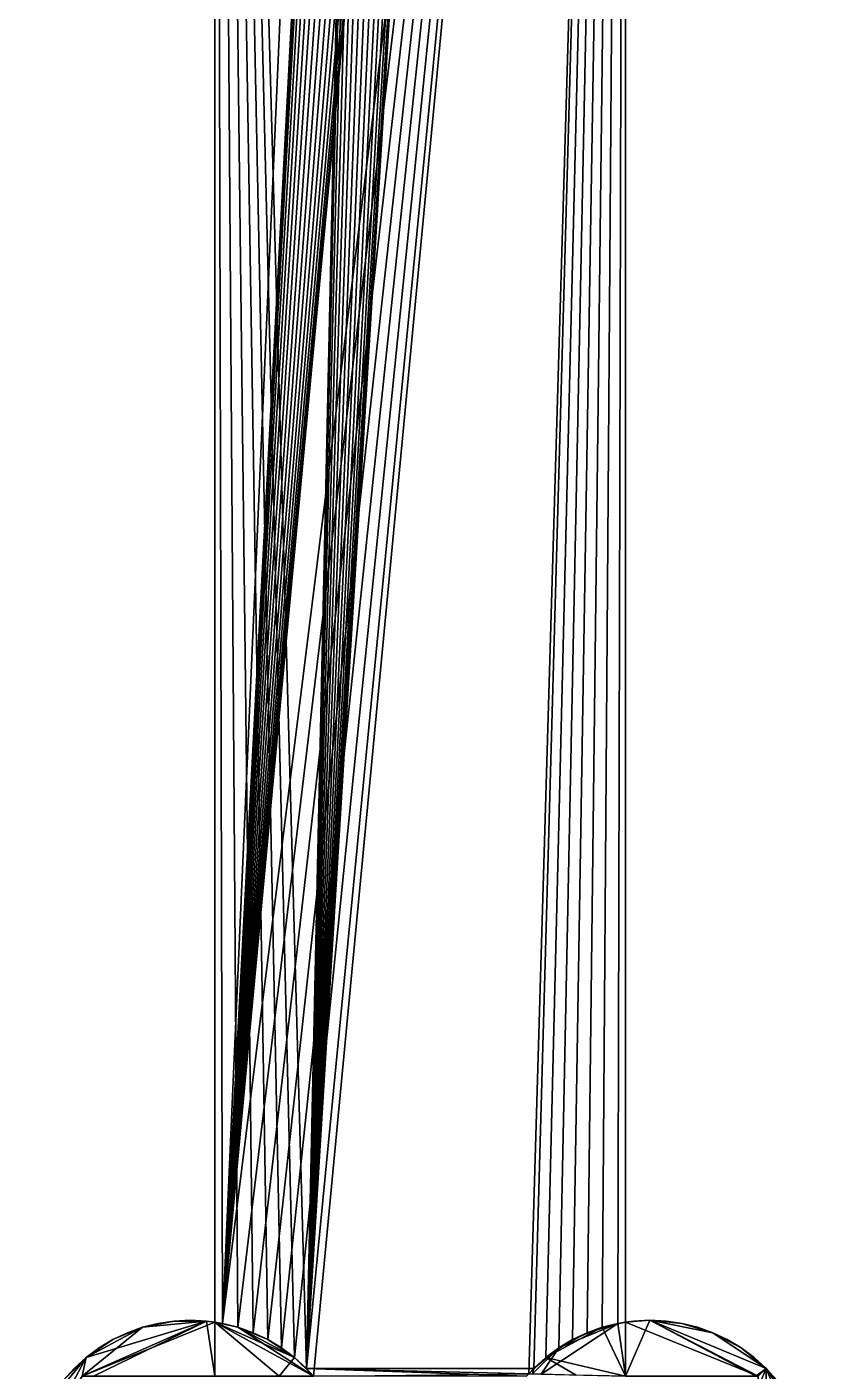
# Model space of a CAD drawing. Extents: x -12 to 12, y -68 to 54.
# Drawn here: x -11.49 to 11.52, y -45.98 to -6.68 of the extents above; entities that cross this region are included whole.
import ezdxf

# ---------------------------------------------------------------- set-up
doc = ezdxf.new("R2010")
doc.units = 0

msp = doc.modelspace()

# ---------------------------------------------------------------- linework, layer by layer
for points in [[(-6, 50.007, 3), (-5.781, -44.582, 3), (-1.444, 53.845, 3)], [(-5.781, -44.582, 3), (-1.6, 34.44, 3), (-1.444, 53.845, 3)], [(-6, -44.549, -3), (-6, -44.549, 3), (-6, 50.007, 3)], [(-6, -44.549, -3), (-6, 50.007, 3), (-6, 50.007, -3)], [(-5.781, -44.582, -3), (-6, -44.549, -3), (-6, 50.007, -3)], [(-5.324, -44.696, -3), (-5.781, -44.582, -3), (-6, 50.007, -3)], [(-4.881, -44.855, -3), (-5.324, -44.696, -3), (-6, 50.007, -3)], [(-4.455, -45.056, -3), (-4.881, -44.855, -3), (-6, 50.007, -3)], [(-4.051, -45.298, -3), (-4.455, -45.056, -3), (-6, 50.007, -3)], [(-3.672, -45.579, -3), (-4.051, -45.298, -3), (-6, 50.007, -3)], [(-3.323, -45.895, -3), (-3.672, -45.579, -3), (-6, 50.007, -3)], [(-3.323, -45.895, -3), (-6, 50.007, -3), (-1.569, 34.128, -3)], [(-6, 50.007, 3), (-6, -44.549, 3), (-5.781, -44.582, 3)], [(-5.781, -44.582, 3), (-5.324, -44.696, 3), (6, 50.007, 3)], [(-5.781, -44.582, 3), (6, 50.007, 3), (1.569, 34.128, 3)], [(-5.324, -44.696, 3), (-4.881, -44.855, 3), (6, 50.007, 3)], [(-4.881, -44.855, 3), (-4.455, -45.056, 3), (6, 50.007, 3)], [(-4.455, -45.056, 3), (-4.051, -45.298, 3), (6, 50.007, 3)], [(-4.051, -45.298, 3), (-3.672, -45.579, 3), (6, 50.007, 3)], [(-3.672, -45.579, 3), (-3.323, -45.895, 3), (6, 50.007, 3)], [(6, 50.007, -3), (3.323, -45.895, -3), (-3.323, -45.895, -3)], [(6, 50.007, -3), (-3.323, -45.895, -3), (1.6, 34.44, -3)], [(-3.323, -45.895, 3), (-3.113, -46.127, 3), (6, 50.007, 3)], [(-3.113, -46.127, 3), (3.177, -46.057, 3), (6, 50.007, 3)], [(3.177, -46.057, 3), (3.323, -45.895, 3), (6, 50.007, 3)], [(6, 50.007, -3), (3.672, -45.579, -3), (3.323, -45.895, -3)], [(3.323, -45.895, 3), (3.672, -45.579, 3), (6, 50.007, 3)], [(6, 50.007, -3), (4.051, -45.298, -3), (3.672, -45.579, -3)], [(3.672, -45.579, 3), (4.051, -45.298, 3), (6, 50.007, 3)], [(6, 50.007, -3), (4.455, -45.056, -3), (4.051, -45.298, -3)], [(4.051, -45.298, 3), (4.455, -45.056, 3), (6, 50.007, 3)], [(6, 50.007, -3), (4.881, -44.855, -3), (4.455, -45.056, -3)], [(4.455, -45.056, 3), (4.881, -44.855, 3), (6, 50.007, 3)], [(6, 50.007, -3), (5.324, -44.696, -3), (4.881, -44.855, -3)], [(4.881, -44.855, 3), (5.324, -44.696, 3), (6, 50.007, 3)], [(6, 50.007, -3), (5.781, -44.582, -3), (5.324, -44.696, -3)], [(5.324, -44.696, 3), (5.781, -44.582, 3), (6, 50.007, 3)], [(6, 50.007, -3), (6, -44.549, -3), (5.781, -44.582, -3)], [(5.781, -44.582, 3), (6, -44.549, 3), (6, 50.007, 3)], [(6, -44.549, 3), (6, -44.549, -3), (6, 50.007, -3)], [(6, -44.549, 3), (6, 50.007, -3), (6, 50.007, 3)], [(-5.781, -44.582, 3), (-1.569, 34.128, 3), (-1.6, 34.44, 3)], [(-3.323, -45.895, -3), (1.569, 34.128, -3), (1.6, 34.44, -3)], [(-5.781, -44.582, 3), (1.569, 34.128, 3), (1.478, 33.828, 3)], [(-5.781, -44.582, 3), (-1.478, 33.828, 3), (-1.569, 34.128, 3)], [(-5.781, -44.582, 3), (1.478, 33.828, 3), (1.33, 33.551, 3)], [(-5.781, -44.582, 3), (-1.33, 33.551, 3), (-1.478, 33.828, 3)], [(-3.323, -45.895, -3), (-1.569, 34.128, -3), (-1.478, 33.828, -3)], [(-3.323, -45.895, -3), (1.478, 33.828, -3), (1.569, 34.128, -3)], [(-3.323, -45.895, -3), (-1.478, 33.828, -3), (-1.33, 33.551, -3)], [(-3.323, -45.895, -3), (1.33, 33.551, -3), (1.478, 33.828, -3)], [(-5.781, -44.582, 3), (1.33, 33.551, 3), (1.131, 33.309, 3)], [(-5.781, -44.582, 3), (-1.131, 33.309, 3), (-1.33, 33.551, 3)], [(-3.323, -45.895, -3), (-1.33, 33.551, -3), (-1.131, 33.309, -3)], [(-3.323, -45.895, -3), (1.131, 33.309, -3), (1.33, 33.551, -3)], [(-5.781, -44.582, 3), (1.131, 33.309, 3), (0.889, 33.11, 3)], [(-5.781, -44.582, 3), (-0.889, 33.11, 3), (-1.131, 33.309, 3)], [(-5.781, -44.582, 3), (0.889, 33.11, 3), (0.612, 32.962, 3)], [(-5.781, -44.582, 3), (-0.612, 32.962, 3), (-0.889, 33.11, 3)], [(-3.323, -45.895, -3), (-1.131, 33.309, -3), (-0.889, 33.11, -3)], [(-3.323, -45.895, -3), (0.889, 33.11, -3), (1.131, 33.309, -3)], [(-3.323, -45.895, -3), (-0.889, 33.11, -3), (-0.612, 32.962, -3)], [(-3.323, -45.895, -3), (0.612, 32.962, -3), (0.889, 33.11, -3)], [(-5.781, -44.582, 3), (0.612, 32.962, 3), (0.312, 32.871, 3)], [(-5.781, -44.582, 3), (-0.312, 32.871, 3), (-0.612, 32.962, 3)], [(-5.781, -44.582, 3), (0.312, 32.871, 3), (0, 32.84, 3)], [(-5.781, -44.582, 3), (0, 32.84, 3), (-0.312, 32.871, 3)], [(-3.323, -45.895, -3), (-0.612, 32.962, -3), (-0.312, 32.871, -3)], [(-3.323, -45.895, -3), (0.312, 32.871, -3), (0.612, 32.962, -3)], [(-3.323, -45.895, -3), (-0.312, 32.871, -3), (0, 32.84, -3)], [(-3.323, -45.895, -3), (0, 32.84, -3), (0.312, 32.871, -3)], [(-9.88, -46.127, 3), (-9.549, -46.127, 3), (-6.247, -44.513, 3)], [(-9.88, -46.127, 3), (-6.247, -44.513, 3), (-9.763, -45.579, 3)], [(-6.247, -44.513, -3), (-6, -44.549, -3), (-9.88, -46.127, -3)], [(-8.111, -44.696, -3), (-6.247, -44.513, -3), (-9.88, -46.127, -3)], [(-6, -44.549, -3), (-6, -46.127, -3), (-9.88, -46.127, -3)], [(-9.763, -45.579, -3), (-8.111, -44.696, -3), (-9.88, -46.127, -3)], [(-6.247, -44.513, 3), (-8.111, -44.696, 3), (-9.763, -45.579, 3)], [(-8.111, -44.696, 3), (-8.98, -45.056, 3), (-9.763, -45.579, 3)], [(-9.763, -45.579, -3), (-8.98, -45.056, -3), (-8.111, -44.696, -3)], [(-9.549, -46.127, 3), (-6, -46.127, 3), (-6.247, -44.513, 3)], [(-8.111, -44.696, 3), (-8.554, -44.855, 3), (-8.98, -45.056, 3)], [(-8.98, -45.056, -3), (-8.554, -44.855, -3), (-8.111, -44.696, -3)], [(-8.554, -44.855, -3), (-8.554, -44.855, 3), (-8.111, -44.696, 3)], [(-8.554, -44.855, -3), (-8.111, -44.696, 3), (-8.111, -44.696, -3)], [(-7.188, -44.513, 3), (-7.654, -44.582, 3), (-8.111, -44.696, 3)], [(-6.247, -44.513, 3), (-7.188, -44.513, 3), (-8.111, -44.696, 3)], [(-8.111, -44.696, -3), (-7.654, -44.582, -3), (-7.188, -44.513, -3)], [(-8.111, -44.696, -3), (-7.188, -44.513, -3), (-6.247, -44.513, -3)], [(-8.111, -44.696, -3), (-8.111, -44.696, 3), (-7.654, -44.582, 3)], [(-8.111, -44.696, -3), (-7.654, -44.582, 3), (-7.654, -44.582, -3)], [(-7.654, -44.582, -3), (-7.654, -44.582, 3), (-7.188, -44.513, 3)], [(-7.654, -44.582, -3), (-7.188, -44.513, 3), (-7.188, -44.513, -3)], [(-7.188, -44.513, -3), (-7.188, -44.513, 3), (-6.718, -44.489, 3)], [(-7.188, -44.513, -3), (-6.718, -44.489, 3), (-6.718, -44.489, -3)], [(-6.247, -44.513, 3), (-6.718, -44.489, 3), (-7.188, -44.513, 3)], [(-7.188, -44.513, -3), (-6.718, -44.489, -3), (-6.247, -44.513, -3)], [(-6.718, -44.489, -3), (-6.718, -44.489, 3), (-6.247, -44.513, 3)], [(-6.718, -44.489, -3), (-6.247, -44.513, 3), (-6.247, -44.513, -3)], [(-6.247, -44.513, -3), (-6.247, -44.513, 3), (-6, -44.549, 3)], [(-6.247, -44.513, -3), (-6, -44.549, 3), (-6, -44.549, -3)], [(-6, -46.127, 3), (-6, -44.549, 3), (-6.247, -44.513, 3)], [(-4.122, -46.127, -3), (-6, -46.127, -3), (-6, -44.549, -3)], [(-6, -44.549, -3), (-5.781, -44.582, -3), (-5.324, -44.696, -3)], [(-3.672, -45.579, -3), (-4.122, -46.127, -3), (-6, -44.549, -3)], [(-6, -44.549, -3), (-5.324, -44.696, -3), (-3.672, -45.579, -3)], [(-5.324, -44.696, 3), (-5.781, -44.582, 3), (-6, -44.549, 3)], [(-6, -44.549, 3), (-6, -46.127, 3), (-3.113, -46.127, 3)], [(-5.324, -44.696, 3), (-6, -44.549, 3), (-3.113, -46.127, 3)], [(-5.324, -44.696, -3), (-4.881, -44.855, -3), (-4.455, -45.056, -3)], [(-5.324, -44.696, -3), (-4.455, -45.056, -3), (-3.672, -45.579, -3)], [(-4.455, -45.056, 3), (-4.881, -44.855, 3), (-5.324, -44.696, 3)], [(-3.672, -45.579, 3), (-4.455, -45.056, 3), (-5.324, -44.696, 3)], [(-5.324, -44.696, 3), (-3.113, -46.127, 3), (-3.672, -45.579, 3)], [(3.538, -46.066, 3), (6, -46.127, 3), (5.781, -44.582, 3)], [(5.781, -44.582, 3), (4.051, -45.298, 3), (3.538, -46.066, 3)], [(3.672, -45.579, -3), (4.455, -45.056, -3), (5.324, -44.696, -3)], [(3.672, -45.579, -3), (5.324, -44.696, -3), (6, -46.127, -3)], [(5.781, -44.582, 3), (4.881, -44.855, 3), (4.051, -45.298, 3)], [(4.455, -45.056, -3), (4.881, -44.855, -3), (5.324, -44.696, -3)], [(5.781, -44.582, 3), (5.324, -44.696, 3), (4.881, -44.855, 3)], [(5.324, -44.696, -3), (5.781, -44.582, -3), (6, -44.549, -3)], [(5.324, -44.696, -3), (6, -44.549, -3), (6, -46.127, -3)], [(6, -46.127, 3), (6, -44.549, 3), (5.781, -44.582, 3)], [(6.718, -44.489, 3), (6.247, -44.513, 3), (6, -44.549, 3)], [(6.718, -44.489, 3), (6, -44.549, 3), (9.88, -46.127, 3)], [(6, -44.549, -3), (6.247, -44.513, -3), (6.718, -44.489, -3)], [(6, -46.127, -3), (6, -44.549, -3), (6.718, -44.489, -3)], [(9.817, -46.127, -3), (6, -46.127, -3), (6.718, -44.489, -3)], [(6, -44.549, 3), (6.247, -44.513, 3), (6.247, -44.513, -3)], [(6, -44.549, 3), (6.247, -44.513, -3), (6, -44.549, -3)], [(6, -44.549, 3), (6, -46.127, 3), (9.88, -46.127, 3)], [(6.247, -44.513, -3), (6.247, -44.513, 3), (6.718, -44.489, 3)], [(6.247, -44.513, -3), (6.718, -44.489, 3), (6.718, -44.489, -3)], [(6.718, -44.489, -3), (6.718, -44.489, 3), (7.188, -44.513, 3)], [(6.718, -44.489, -3), (7.188, -44.513, 3), (7.188, -44.513, -3)], [(7.654, -44.582, 3), (7.188, -44.513, 3), (6.718, -44.489, 3)], [(8.554, -44.855, 3), (7.654, -44.582, 3), (6.718, -44.489, 3)], [(10.112, -45.895, 3), (8.554, -44.855, 3), (6.718, -44.489, 3)], [(10.112, -45.895, 3), (6.718, -44.489, 3), (9.88, -46.127, 3)], [(6.718, -44.489, -3), (7.188, -44.513, -3), (7.654, -44.582, -3)], [(6.718, -44.489, -3), (7.654, -44.582, -3), (8.554, -44.855, -3)], [(6.718, -44.489, -3), (8.554, -44.855, -3), (10.112, -45.895, -3)], [(9.817, -46.127, -3), (6.718, -44.489, -3), (10.112, -45.895, -3)], [(7.188, -44.513, -3), (7.188, -44.513, 3), (7.654, -44.582, 3)], [(7.188, -44.513, -3), (7.654, -44.582, 3), (7.654, -44.582, -3)], [(7.654, -44.582, -3), (7.654, -44.582, 3), (8.111, -44.696, 3)], [(7.654, -44.582, -3), (8.111, -44.696, 3), (8.111, -44.696, -3)], [(8.554, -44.855, 3), (8.111, -44.696, 3), (7.654, -44.582, 3)], [(7.654, -44.582, -3), (8.111, -44.696, -3), (8.554, -44.855, -3)], [(8.111, -44.696, -3), (8.111, -44.696, 3), (8.554, -44.855, 3)], [(8.111, -44.696, -3), (8.554, -44.855, 3), (8.554, -44.855, -3)], [(-8.98, -45.056, 3), (-9.384, -45.298, 3), (-9.763, -45.579, 3)], [(-9.763, -45.579, -3), (-9.384, -45.298, -3), (-8.98, -45.056, -3)], [(-9.384, -45.298, -3), (-9.384, -45.298, 3), (-8.98, -45.056, 3)], [(-9.384, -45.298, -3), (-8.98, -45.056, 3), (-8.98, -45.056, -3)], [(-8.98, -45.056, -3), (-8.98, -45.056, 3), (-8.554, -44.855, 3)], [(-8.98, -45.056, -3), (-8.554, -44.855, 3), (-8.554, -44.855, -3)], [(-4.455, -45.056, -3), (-4.051, -45.298, -3), (-3.672, -45.579, -3)], [(-3.672, -45.579, 3), (-4.051, -45.298, 3), (-4.455, -45.056, 3)], [(3.672, -45.579, -3), (4.051, -45.298, -3), (4.455, -45.056, -3)], [(4.881, -44.855, 3), (4.455, -45.056, 3), (4.051, -45.298, 3)], [(8.554, -44.855, -3), (8.554, -44.855, 3), (8.98, -45.056, 3)], [(8.554, -44.855, -3), (8.98, -45.056, 3), (8.98, -45.056, -3)], [(9.384, -45.298, 3), (8.98, -45.056, 3), (8.554, -44.855, 3)], [(10.112, -45.895, 3), (9.384, -45.298, 3), (8.554, -44.855, 3)], [(8.554, -44.855, -3), (8.98, -45.056, -3), (9.384, -45.298, -3)], [(8.554, -44.855, -3), (9.384, -45.298, -3), (10.112, -45.895, -3)], [(8.98, -45.056, -3), (8.98, -45.056, 3), (9.384, -45.298, 3)], [(8.98, -45.056, -3), (9.384, -45.298, 3), (9.384, -45.298, -3)], [(-9.763, -45.579, 3), (-10.951, -47.027, 3), (-11.494, -48.819, 3)], [(-11.494, -48.819, 3), (-9.88, -46.127, 3), (-9.763, -45.579, 3)], [(-11.494, -48.819, -3), (-10.951, -47.027, -3), (-9.763, -45.579, -3)], [(-11.494, -48.819, -3), (-9.763, -45.579, -3), (-9.88, -46.127, -3)], [(-9.763, -45.579, 3), (-10.428, -46.244, 3), (-10.951, -47.027, 3)], [(-10.951, -47.027, -3), (-10.428, -46.244, -3), (-9.763, -45.579, -3)], [(-9.763, -45.579, 3), (-10.112, -45.895, 3), (-10.428, -46.244, 3)], [(-10.428, -46.244, -3), (-10.112, -45.895, -3), (-9.763, -45.579, -3)], [(-10.112, -45.895, -3), (-10.112, -45.895, 3), (-9.763, -45.579, 3)], [(-10.112, -45.895, -3), (-9.763, -45.579, 3), (-9.763, -45.579, -3)], [(-9.763, -45.579, -3), (-9.763, -45.579, 3), (-9.384, -45.298, 3)], [(-9.763, -45.579, -3), (-9.384, -45.298, 3), (-9.384, -45.298, -3)], [(-3.672, -45.579, -3), (-3.113, -46.127, -3), (-4.122, -46.127, -3)], [(-3.672, -45.579, -3), (-3.323, -45.895, -3), (-3.113, -46.127, -3)], [(-3.113, -46.127, 3), (-3.323, -45.895, 3), (-3.672, -45.579, 3)], [(3.177, -46.057, -3), (3.323, -45.895, -3), (3.672, -45.579, -3)], [(4.562, -46.091, -3), (3.177, -46.057, -3), (3.672, -45.579, -3)], [(4.051, -45.298, 3), (3.323, -45.895, 3), (3.29, -46.06, 3)], [(4.051, -45.298, 3), (3.29, -46.06, 3), (3.538, -46.066, 3)], [(4.051, -45.298, 3), (3.672, -45.579, 3), (3.323, -45.895, 3)], [(6, -46.127, -3), (4.562, -46.091, -3), (3.672, -45.579, -3)], [(10.112, -45.895, 3), (9.763, -45.579, 3), (9.384, -45.298, 3)], [(9.384, -45.298, -3), (9.384, -45.298, 3), (9.763, -45.579, 3)], [(9.384, -45.298, -3), (9.763, -45.579, 3), (9.763, -45.579, -3)], [(9.384, -45.298, -3), (9.763, -45.579, -3), (10.112, -45.895, -3)], [(9.763, -45.579, -3), (9.763, -45.579, 3), (10.112, -45.895, 3)], [(9.763, -45.579, -3), (10.112, -45.895, 3), (10.112, -45.895, -3)], [(-10.428, -46.244, -3), (-10.428, -46.244, 3), (-10.112, -45.895, 3)], [(-10.428, -46.244, -3), (-10.112, -45.895, 3), (-10.112, -45.895, -3)], [(3.113, -46.127, -3), (-3.113, -46.127, -3), (-3.323, -45.895, -3)], [(3.177, -46.057, -3), (3.113, -46.127, -3), (-3.323, -45.895, -3)], [(3.323, -45.895, -3), (3.177, -46.057, -3), (-3.323, -45.895, -3)], [(3.323, -45.895, 3), (3.177, -46.057, 3), (3.29, -46.06, 3)], [(9.88, -46.127, -3), (9.817, -46.127, -3), (10.112, -45.895, -3)], [(10.112, -45.895, 3), (9.88, -46.127, 3), (9.88, -46.458, 3)], [(10.112, -52.684, 3), (10.112, -45.895, 3), (9.88, -46.458, 3)], [(10.112, -45.895, -3), (10.112, -52.684, -3), (9.88, -46.127, -3)], [(10.112, -45.895, -3), (10.112, -45.895, 3), (10.428, -46.244, 3)], [(10.112, -45.895, -3), (10.428, -46.244, 3), (10.428, -46.244, -3)], [(10.709, -46.623, 3), (10.428, -46.244, 3), (10.112, -45.895, 3)], [(11.152, -47.453, 3), (10.709, -46.623, 3), (10.112, -45.895, 3)], [(11.518, -49.289, 3), (11.152, -47.453, 3), (10.112, -45.895, 3)], [(10.112, -52.684, 3), (11.518, -49.289, 3), (10.112, -45.895, 3)], [(10.112, -45.895, -3), (10.428, -46.244, -3), (10.709, -46.623, -3)], [(10.112, -45.895, -3), (10.709, -46.623, -3), (11.152, -47.453, -3)], [(10.112, -45.895, -3), (11.152, -47.453, -3), (11.518, -49.289, -3)], [(10.112, -45.895, -3), (11.518, -49.289, -3), (10.112, -52.684, -3)]]:
    msp.add_3dface(points)

doc.saveas('drawing.dxf')
